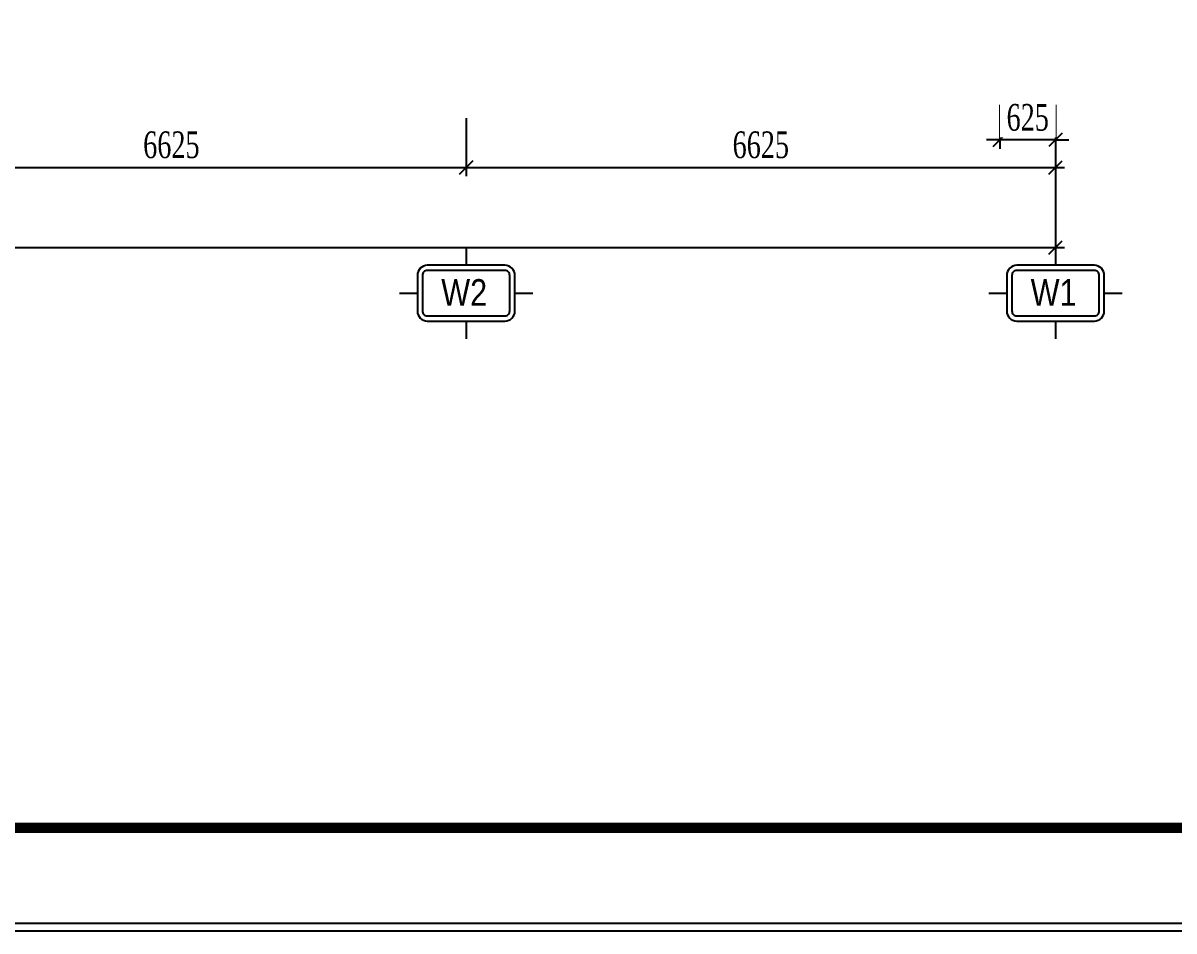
# Model space of a CAD drawing. Header units: inches. Extents: x 340055 to 349452, y -34649 to -30845.
# Drawn here: x 345207.4 to 345336.8, y -32249.9 to -32147.8 of the extents above; entities that cross this region are included whole.
import ezdxf
from ezdxf.enums import TextEntityAlignment as Align

# ---------------------------------------------------------------- set-up
doc = ezdxf.new("R2010")
doc.units = ezdxf.units.IN
doc.header["$MEASUREMENT"] = 0
for name, color, linetype in [('3', 3, 'Continuous'), ('7', 7, 'Continuous'), ('8', 8, 'Continuous'), ('NET IN', 3, 'Continuous')]:
    doc.layers.add(name, color=color, linetype=linetype)
doc.layers.add('TL-TIILE BLOCK A2$0$TL-TITLE BLOCK 1', color=7, linetype='Continuous', lineweight=50)
doc.styles.add('hx2', font='')
doc.styles.add('ST1', font='times.ttf', dxfattribs={"width": 0.7})
doc.styles.get('hx2').set_extended_font_data('.VnArial NarrowH')
doc.dimstyles.new('100', dxfattribs={"dimtxt": 3, "dimasz": 1.5, "dimexe": 1, "dimexo": 0, "dimgap": 1, "dimtad": 1, "dimdec": 0, "dimlfac": 100, "dimzin": 0, "dimdsep": 46, "dimtxsty": 'ST1', "dimblk": 'OBLIQUE', "dimcen": 1, "dimdle": 1, "dimclrd": 8, "dimclre": 8, "dimclrt": 3, "dimadec": 0, "dimazin": 0, "dimtfac": 1, "dimtdec": 0, "dimtix": 1, "dimtmove": 1, "dimatfit": 3, "dimfxl": 0, "dimtolj": 1, "dimtzin": 0, "dimlwd": -1, "dimlwe": -1, "dimarcsym": 0})

# ---------------------------------------------------------------- blocks, each defined once
blk = doc.blocks.new('_Oblique')
at = {"color": 0, "linetype": 'ByBlock', "lineweight": -2}
blk.add_line((-0.5, -0.5), (0.5, 0.5), dxfattribs=at)
blk = doc.blocks.new('*D669')
at = {"color": 8, "linetype": 'Continuous', "transparency": 16777216}
for p, q in [((345190.98, -32158.51), (345190.98, -32165.03)), ((345257.23, -32158.51), (345257.23, -32165.03)), ((345189.98, -32164.03), (345258.23, -32164.03))]:
    blk.add_line(p, q, dxfattribs=at)
at = {"layer": 'Defpoints', "color": 0, "transparency": 16777216}
for p in [(345190.98, -32158.51), (345257.23, -32158.51), (345257.23, -32164.03)]:
    blk.add_point(p, dxfattribs=at)
at = {"color": 8, "transparency": 16777216, "xscale": 1.5, "yscale": 1.5, "zscale": 1.5, "rotation": 180}
blk.add_blockref('_Oblique', (345190.98, -32164.03), dxfattribs=at)
at = {"color": 8, "transparency": 16777216, "xscale": 1.5, "yscale": 1.5, "zscale": 1.5}
blk.add_blockref('_Oblique', (345257.23, -32164.03), dxfattribs=at)
at = {"color": 3, "transparency": 16777216, "insert": (345224.1, -32161.51), "char_height": 3, "attachment_point": 5, "style": 'ST1', "bg_fill": 3, "box_fill_scale": 1.25, "bg_fill_color": 256, "bg_fill_true_color": 13158600, "bg_fill_transparency": 0}
blk.add_mtext('\\A1;6625', dxfattribs=at)
blk = doc.blocks.new('*D670')
at = {"color": 8, "linetype": 'Continuous', "transparency": 16777216}
for p, q in [((345257.23, -32158.51), (345257.23, -32165.03)), ((345323.48, -32158.51), (345323.48, -32165.03)), ((345256.23, -32164.03), (345324.48, -32164.03))]:
    blk.add_line(p, q, dxfattribs=at)
at = {"layer": 'Defpoints', "color": 0, "transparency": 16777216}
for p in [(345257.23, -32158.51), (345323.48, -32158.51), (345323.48, -32164.03)]:
    blk.add_point(p, dxfattribs=at)
at = {"color": 8, "transparency": 16777216, "xscale": 1.5, "yscale": 1.5, "zscale": 1.5, "rotation": 180}
blk.add_blockref('_Oblique', (345257.23, -32164.03), dxfattribs=at)
at = {"color": 8, "transparency": 16777216, "xscale": 1.5, "yscale": 1.5, "zscale": 1.5}
blk.add_blockref('_Oblique', (345323.48, -32164.03), dxfattribs=at)
at = {"color": 3, "transparency": 16777216, "insert": (345290.35, -32161.51), "char_height": 3, "attachment_point": 5, "style": 'ST1', "bg_fill": 3, "box_fill_scale": 1.25, "bg_fill_color": 256, "bg_fill_true_color": 13158600, "bg_fill_transparency": 0}
blk.add_mtext('\\A1;6625', dxfattribs=at)
blk = doc.blocks.new('*D671')
at = {"color": 8, "linetype": 'Continuous', "transparency": 16777216}
for p, q in [((345058.48, -32157.01), (345058.48, -32174.04)), ((345323.48, -32157.01), (345323.48, -32174.04)), ((345057.48, -32173.04), (345324.48, -32173.04))]:
    blk.add_line(p, q, dxfattribs=at)
at = {"layer": 'Defpoints', "color": 0, "transparency": 16777216}
for p in [(345058.48, -32157.01), (345323.48, -32157.01), (345323.48, -32173.04)]:
    blk.add_point(p, dxfattribs=at)
at = {"color": 8, "transparency": 16777216, "xscale": 1.5, "yscale": 1.5, "zscale": 1.5, "rotation": 180}
blk.add_blockref('_Oblique', (345058.48, -32173.04), dxfattribs=at)
at = {"color": 8, "transparency": 16777216, "xscale": 1.5, "yscale": 1.5, "zscale": 1.5}
blk.add_blockref('_Oblique', (345323.48, -32173.04), dxfattribs=at)
at = {"color": 3, "transparency": 16777216, "insert": (345190.98, -32170.52), "char_height": 3, "attachment_point": 5, "style": 'ST1', "bg_fill": 3, "box_fill_scale": 1.25, "bg_fill_color": 256, "bg_fill_true_color": 13158600, "bg_fill_transparency": 0}
blk.add_mtext('\\A1;26500', dxfattribs=at)
blk = doc.blocks.new('TENTRUC')
at = {"layer": '7'}
for p, q in [((0, 8.27), (0, 10.26)), ((-7.48, 5.13), (-5.48, 5.13)), ((5.48, 5.13), (7.48, 5.13)), ((0, 0), (0, 2))]:
    blk.add_line(p, q, dxfattribs=at)
blk.add_lwpolyline([(-4.36, 8.27), (4.36, 8.27, -0.414214), (5.48, 7.14), (5.48, 3.12, -0.414214), (4.36, 2), (-4.36, 2, -0.414214), (-5.48, 3.12), (-5.48, 7.14, -0.414214)], format="xyb", close=True, dxfattribs=at)
at = {"layer": '8', "ltscale": 15}
blk.add_lwpolyline([(-4.36, 7.68), (4.36, 7.68, -0.414214), (4.9, 7.14), (4.9, 3.12, -0.414214), (4.36, 2.58), (-4.36, 2.58, -0.414214), (-4.9, 3.12), (-4.9, 7.14, -0.414214)], format="xyb", close=True, dxfattribs=at)
at = {"layer": '3', "style": 'hx2'}
blk.add_attdef('TR', text='', height=2.9, dxfattribs=at).set_placement((-0.16, 3.83), align=Align.CENTER)
blk = doc.blocks.new('*D237')
at = {"color": 8, "linetype": 'Continuous', "transparency": 16777216}
for p, q in [((345317.23, -32157.01), (345317.23, -32161.95)), ((345323.48, -32157.01), (345323.48, -32161.95)), ((345317.23, -32160.95), (345315.73, -32160.95)), ((345323.48, -32160.95), (345317.23, -32160.95)), ((345323.48, -32160.95), (345324.98, -32160.95))]:
    blk.add_line(p, q, dxfattribs=at)
at = {"color": 8, "transparency": 16777216, "xscale": 1.5, "yscale": 1.5, "zscale": 1.5}
blk.add_blockref('_Oblique', (345317.23, -32160.95), dxfattribs=at)
at = {"color": 8, "transparency": 16777216, "xscale": 1.5, "yscale": 1.5, "zscale": 1.5, "rotation": 180}
blk.add_blockref('_Oblique', (345323.48, -32160.95), dxfattribs=at)
at = {"color": 3, "transparency": 16777216, "insert": (345320.35, -32158.43), "char_height": 3, "attachment_point": 5, "style": 'ST1', "bg_fill": 3, "box_fill_scale": 1.25, "bg_fill_color": 256, "bg_fill_true_color": 13158600, "bg_fill_transparency": 0}
blk.add_mtext('\\A1;625', dxfattribs=at)
at = {"layer": 'Defpoints', "color": 0, "transparency": 16777216}
for p in [(345317.23, -32157.01), (345323.48, -32157.01), (345317.23, -32160.95)]:
    blk.add_point(p, dxfattribs=at)
blk = doc.blocks.new('kt kien truc 1')
at = {"layer": 'Defpoints', "color": 8}
blk.add_lwpolyline([(0, 0), (594, 0), (594, 420), (0, 420)], close=True, dxfattribs=at)
at = {"layer": 'TL-TIILE BLOCK A2$0$TL-TITLE BLOCK 1', "const_width": 1}
blk.add_lwpolyline([(20, 10), (579, 10), (584, 15), (584, 405), (579, 410), (20, 410), (15, 405), (15, 15)], close=True, dxfattribs=at)

msp = doc.modelspace()

# ---------------------------------------------------------------- dimensions: what is measured, and where the dimension line sits
at = {"color": 8}
dim = msp.add_linear_dim(base=(345257.2264, -32164.0319), p1=(345190.9764, -32158.5085), p2=(345257.2264, -32158.5085), dimstyle='100', dxfattribs=at)
dim.commit()
dim.dimension.update_dxf_attribs({"geometry": '*D669', "text_midpoint": (345224.1014, -32161.506)})

# ---------------------------------------------------------------- next in the draw order: dimensions: what is measured, and where the dimension line sits
dim = msp.add_linear_dim(base=(345323.4764, -32164.0319), p1=(345257.2264, -32158.5085), p2=(345323.4764, -32158.5085), dimstyle='100', dxfattribs=at)
dim.commit()
dim.dimension.update_dxf_attribs({"geometry": '*D670', "text_midpoint": (345290.3514, -32161.506)})

# ---------------------------------------------------------------- next in the draw order: dimensions: what is measured, and where the dimension line sits
dim = msp.add_linear_dim(base=(345323.4764, -32173.0419), p1=(345058.4764, -32157.0085), p2=(345323.4764, -32157.0085), dimstyle='100', dxfattribs=at)
dim.commit()
dim.dimension.update_dxf_attribs({"geometry": '*D671', "text_midpoint": (345190.9764, -32170.516)})

# ---------------------------------------------------------------- next in the draw order: block references
at = {"layer": '3'}
ref = msp.add_blockref('TENTRUC', (345257.2264, -32173.0419), dxfattribs=dict(at, xscale=-1, rotation=180))
ref.add_attrib('TR', 'W2', dxfattribs={"layer": '0', "height": 3, "style": 'hx2'}).set_placement((345257.0101, -32179.5952), align=Align.CENTER)
ref = msp.add_blockref('TENTRUC', (345323.4764, -32173.0419), dxfattribs=dict(at, xscale=-1, rotation=180))
ref.add_attrib('TR', 'W1', dxfattribs={"layer": '0', "height": 3, "style": 'hx2'}).set_placement((345323.2601, -32179.5952), align=Align.CENTER)

# ---------------------------------------------------------------- next in the draw order: dimensions: what is measured, and where the dimension line sits
at = {"color": 8}
dim = msp.add_linear_dim(base=(345317.2264, -32160.9538), p1=(345323.4764, -32157.0085), p2=(345317.2264, -32157.0085), dimstyle='100', dxfattribs=at)
dim.commit()
dim.dimension.update_dxf_attribs({"geometry": '*D237', "text_midpoint": (345320.3514, -32158.4279)})

# ---------------------------------------------------------------- next in the draw order: linework, layer by layer
at = {"layer": 'NET IN'}
msp.add_lwpolyline([(344867.3504, -31762.4377), (345556.1302, -31762.4377), (345556.1302, -32249.0382), (344867.3504, -32249.0382)], close=True, dxfattribs=at)

# ---------------------------------------------------------------- next in the draw order: block references
at = {"layer": '3', "xscale": 1.159562065285868, "yscale": 1.159562065285868, "zscale": 1.159562065285868}
msp.add_blockref('kt kien truc 1', (344867.3504, -32249.8692), dxfattribs=at)

doc.saveas('drawing.dxf')
